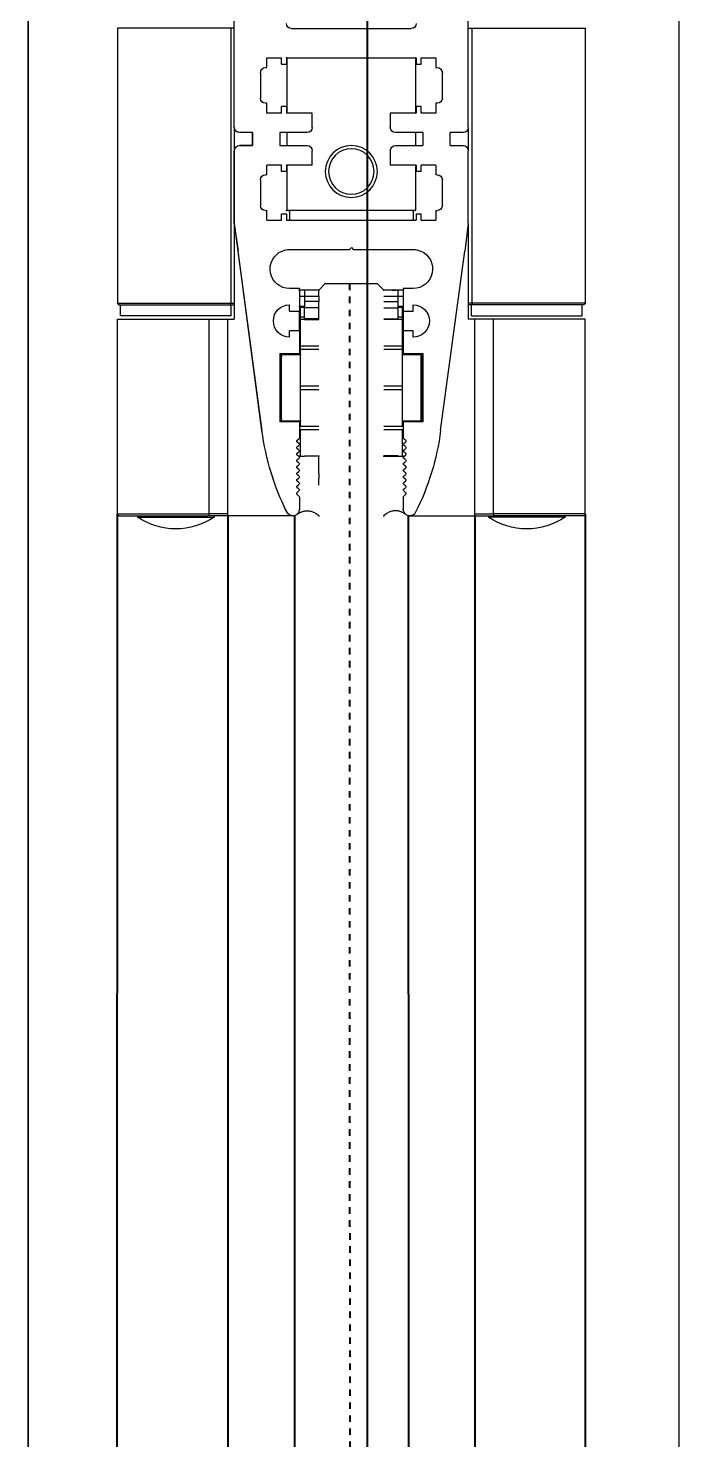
# Model space of a CAD drawing. Header units: millimetres. Extents: x 54215 to 67697, y 23496 to 56611.
# Drawn here: x 56037.4 to 56047.4, y 25723.37 to 25745.07 of the extents above; entities that cross this region are included whole.
import ezdxf

# ---------------------------------------------------------------- set-up
doc = ezdxf.new("R2010")
doc.units = ezdxf.units.MM
doc.linetypes.add('CENTER', pattern=[2, 1.25, -0.25, 0.25, -0.25])
doc.layers.add('- 0.25', color=43, linetype='Continuous', lineweight=25)
doc.layers.add('taş', color=253, linetype='Continuous', lineweight=40)
doc.layers.add('LEGNO', color=3, linetype='Continuous')

# ---------------------------------------------------------------- blocks, each defined once
blk = doc.blocks.new('sistemmm')
at = {"layer": '- 0.25'}
for p, q in [((11555.354, 23716.957), (11555.354, 23600.12)), ((11545.354, 23713.957), (11545.354, 23600.12))]:
    blk.add_line(p, q, dxfattribs=at)
at = {"layer": 'LEGNO'}
for p, q in [((11548.589, 23702.226), (11548.589, 23706.662)), ((11552.186, 23702.226), (11552.186, 23706.662)), ((11548.536, 23703.75), (11546.791, 23703.75)), ((11546.791, 23703.75), (11546.791, 23699.524)), ((11548.536, 23703.75), (11548.536, 23699.524)), ((11548.589, 23703.75), (11548.536, 23703.75)), ((11551.306, 23703.745), (11549.468, 23703.745)), ((11552.185, 23703.75), (11552.239, 23703.75)), ((11552.239, 23703.75), (11553.984, 23703.75)), ((11552.239, 23703.75), (11552.239, 23699.524)), ((11553.984, 23703.75), (11553.984, 23699.524)), ((11549.088, 23703.295), (11549.088, 23703.145)), ((11549.313, 23703.295), (11549.088, 23703.295)), ((11549.313, 23703.195), (11549.313, 23703.295)), ((11549.388, 23703.195), (11549.313, 23703.195)), ((11549.388, 23703.295), (11549.388, 23703.195)), ((11551.386, 23703.295), (11549.388, 23703.295)), ((11549.398, 23702.446), (11549.398, 23703.295)), ((11551.376, 23702.446), (11551.376, 23703.295)), ((11551.386, 23703.295), (11551.386, 23703.195)), ((11551.461, 23703.195), (11551.386, 23703.195)), ((11551.461, 23703.195), (11551.461, 23703.295)), ((11551.686, 23703.295), (11551.461, 23703.295)), ((11551.686, 23703.145), (11551.686, 23703.295)), ((11548.989, 23703.065), (11548.989, 23702.676)), ((11549.088, 23703.145), (11549.068, 23703.145)), ((11551.706, 23703.145), (11551.686, 23703.145)), ((11551.786, 23703.065), (11551.786, 23702.676)), ((11549.068, 23702.596), (11549.088, 23702.596)), ((11549.088, 23702.596), (11549.088, 23702.446)), ((11549.313, 23702.546), (11549.388, 23702.546)), ((11549.313, 23702.446), (11549.313, 23702.546)), ((11549.388, 23702.546), (11549.388, 23702.446)), ((11551.386, 23702.546), (11551.461, 23702.546)), ((11551.386, 23702.546), (11551.386, 23702.446)), ((11551.461, 23702.446), (11551.461, 23702.546)), ((11551.686, 23702.596), (11551.706, 23702.596)), ((11551.686, 23702.446), (11551.686, 23702.596)), ((11549.088, 23702.446), (11549.313, 23702.446)), ((11549.388, 23702.446), (11549.788, 23702.446)), ((11549.788, 23702.446), (11549.788, 23702.226)), ((11550.987, 23702.446), (11551.386, 23702.446)), ((11550.987, 23702.226), (11550.987, 23702.446)), ((11551.461, 23702.446), (11551.686, 23702.446)), ((11548.589, 23702.224), (11548.589, 23701.869)), ((11548.669, 23702.146), (11548.869, 23702.146)), ((11548.869, 23701.946), (11548.869, 23702.146)), ((11549.288, 23702.146), (11549.288, 23702.046)), ((11549.288, 23702.146), (11549.708, 23702.146)), ((11549.398, 23701.946), (11549.398, 23702.146)), ((11551.067, 23702.146), (11551.486, 23702.146)), ((11551.376, 23701.946), (11551.376, 23702.146)), ((11551.486, 23702.146), (11551.486, 23702.046)), ((11551.906, 23701.946), (11551.906, 23702.146)), ((11551.906, 23702.146), (11552.106, 23702.146)), ((11551.906, 23702.146), (11551.906, 23701.946)), ((11552.186, 23702.224), (11552.186, 23701.869)), ((11548.589, 23700.748), (11548.589, 23701.866)), ((11548.869, 23701.946), (11548.669, 23701.946)), ((11549.288, 23702.046), (11549.288, 23701.946)), ((11549.708, 23701.946), (11549.288, 23701.946)), ((11549.788, 23701.866), (11549.788, 23701.647)), ((11550.987, 23701.647), (11550.987, 23701.866)), ((11551.486, 23701.946), (11551.067, 23701.946)), ((11551.486, 23702.046), (11551.486, 23701.946)), ((11552.106, 23701.946), (11551.906, 23701.946)), ((11551.906, 23701.946), (11552.106, 23701.946)), ((11552.186, 23700.748), (11552.186, 23701.866)), ((11552.186, 23701.866), (11552.186, 23700.748)), ((11549.088, 23701.647), (11549.088, 23701.497)), ((11549.088, 23701.647), (11549.313, 23701.647)), ((11549.313, 23701.547), (11549.313, 23701.647)), ((11549.388, 23701.647), (11549.388, 23701.547)), ((11549.388, 23701.647), (11549.788, 23701.647)), ((11549.398, 23700.947), (11549.398, 23701.647)), ((11550.987, 23701.647), (11551.386, 23701.647)), ((11551.376, 23700.947), (11551.376, 23701.647)), ((11551.386, 23701.647), (11551.386, 23701.547)), ((11551.461, 23701.547), (11551.461, 23701.647)), ((11551.461, 23701.647), (11551.686, 23701.647)), ((11551.686, 23701.497), (11551.686, 23701.647)), ((11548.989, 23701.417), (11548.989, 23701.027)), ((11549.068, 23701.497), (11549.088, 23701.497)), ((11549.313, 23701.547), (11549.388, 23701.547)), ((11551.386, 23701.547), (11551.461, 23701.547)), ((11551.686, 23701.497), (11551.706, 23701.497)), ((11551.786, 23701.417), (11551.786, 23701.027)), ((11549.088, 23700.947), (11549.068, 23700.947)), ((11549.088, 23700.947), (11549.088, 23700.797)), ((11549.313, 23700.797), (11549.088, 23700.797)), ((11549.388, 23700.897), (11549.313, 23700.897)), ((11549.313, 23700.797), (11549.313, 23700.897)), ((11549.388, 23700.897), (11549.388, 23700.797)), ((11550.387, 23700.797), (11549.388, 23700.797)), ((11549.398, 23700.947), (11550.387, 23700.947)), ((11549.438, 23700.947), (11549.438, 23700.797)), ((11550.387, 23700.797), (11549.438, 23700.797)), ((11550.387, 23700.947), (11551.376, 23700.947)), ((11551.386, 23700.797), (11550.387, 23700.797)), ((11551.336, 23700.797), (11550.387, 23700.797)), ((11551.336, 23700.947), (11551.336, 23700.797)), ((11551.461, 23700.897), (11551.386, 23700.897)), ((11551.386, 23700.897), (11551.386, 23700.797)), ((11551.461, 23700.797), (11551.461, 23700.897)), ((11551.686, 23700.797), (11551.461, 23700.797)), ((11551.706, 23700.947), (11551.686, 23700.947)), ((11551.686, 23700.797), (11551.686, 23700.947)), ((11548.589, 23700.748), (11548.645, 23700.324)), ((11548.589, 23700.747), (11548.589, 23699.279)), ((11552.186, 23700.748), (11551.761, 23697.562)), ((11552.186, 23700.748), (11552.129, 23700.324)), ((11552.186, 23700.747), (11552.186, 23699.279)), ((11550.357, 23700.348), (11549.438, 23700.348)), ((11550.387, 23700.378), (11550.357, 23700.348)), ((11550.387, 23700.378), (11550.417, 23700.348)), ((11551.336, 23700.348), (11550.417, 23700.348)), ((11549.014, 23697.563), (11548.645, 23700.324)), ((11551.761, 23697.563), (11552.129, 23700.324)), ((11549.438, 23699.748), (11549.588, 23699.748)), ((11549.587, 23699.723), (11549.703, 23699.723)), ((11549.588, 23699.748), (11549.588, 23699.399)), ((11549.666, 23699.723), (11549.888, 23699.723)), ((11549.666, 23699.624), (11549.666, 23699.723)), ((11549.759, 23699.723), (11549.703, 23699.723)), ((11549.988, 23699.823), (11549.888, 23699.723)), ((11550.787, 23699.823), (11549.988, 23699.823)), ((11550.787, 23699.823), (11550.887, 23699.723)), ((11550.887, 23699.723), (11551.109, 23699.723)), ((11550.887, 23699.624), (11550.887, 23699.723)), ((11551.015, 23699.723), (11551.072, 23699.723)), ((11551.072, 23699.723), (11551.186, 23699.723)), ((11551.109, 23699.723), (11551.109, 23699.624)), ((11551.186, 23699.748), (11551.336, 23699.748)), ((11551.186, 23699.748), (11551.186, 23699.399)), ((11546.791, 23699.524), (11548.536, 23699.524)), ((11546.816, 23699.499), (11548.512, 23699.499)), ((11546.841, 23699.329), (11546.841, 23699.499)), ((11548.512, 23699.499), (11548.589, 23699.499)), ((11548.536, 23699.524), (11548.589, 23699.524)), ((11548.539, 23699.329), (11548.539, 23699.499)), ((11549.438, 23699.399), (11549.438, 23699.499)), ((11549.587, 23699.624), (11549.666, 23699.624)), ((11549.587, 23699.474), (11549.666, 23699.474)), ((11549.603, 23699.458), (11549.603, 23699.459)), ((11549.603, 23699.459), (11549.666, 23699.459)), ((11549.603, 23699.307), (11549.603, 23699.458)), ((11549.603, 23699.458), (11549.666, 23699.458)), ((11549.666, 23699.548), (11549.666, 23699.624)), ((11549.666, 23699.624), (11549.888, 23699.624)), ((11549.666, 23699.452), (11549.666, 23699.548)), ((11549.888, 23699.548), (11549.666, 23699.548)), ((11550.887, 23699.624), (11550.887, 23699.548)), ((11550.887, 23699.624), (11551.109, 23699.624)), ((11550.887, 23699.452), (11550.887, 23699.548)), ((11550.887, 23699.548), (11551.109, 23699.548)), ((11551.109, 23699.624), (11551.109, 23699.548)), ((11551.109, 23699.624), (11551.186, 23699.624)), ((11551.109, 23699.548), (11551.109, 23699.452)), ((11551.109, 23699.474), (11551.186, 23699.474)), ((11551.109, 23699.459), (11551.171, 23699.459)), ((11551.109, 23699.458), (11551.171, 23699.458)), ((11551.171, 23699.458), (11551.171, 23699.459)), ((11551.171, 23699.307), (11551.171, 23699.458)), ((11551.336, 23699.399), (11551.336, 23699.499)), ((11552.239, 23699.524), (11552.185, 23699.524)), ((11552.262, 23699.499), (11552.186, 23699.499)), ((11552.235, 23699.329), (11552.235, 23699.499)), ((11553.984, 23699.524), (11552.239, 23699.524)), ((11553.959, 23699.499), (11552.262, 23699.499)), ((11553.934, 23699.329), (11553.934, 23699.499)), ((11546.791, 23699.279), (11548.203, 23699.279)), ((11546.791, 23696.282), (11546.791, 23699.279)), ((11546.944, 23699.329), (11546.841, 23699.329)), ((11548.539, 23699.329), (11546.944, 23699.329)), ((11548.203, 23699.279), (11548.487, 23699.279)), ((11548.203, 23696.282), (11548.203, 23699.279)), ((11548.487, 23699.279), (11548.589, 23699.279)), ((11548.487, 23696.282), (11548.487, 23699.279)), ((11549.588, 23699.399), (11549.438, 23699.399)), ((11549.587, 23699.099), (11549.587, 23699.399)), ((11549.603, 23699.307), (11549.666, 23699.307)), ((11549.603, 23699.279), (11549.603, 23699.307)), ((11549.666, 23699.279), (11549.603, 23699.279)), ((11549.603, 23698.866), (11549.603, 23699.279)), ((11549.666, 23699.281), (11549.666, 23699.452)), ((11549.888, 23699.452), (11549.666, 23699.452)), ((11549.666, 23699.274), (11549.666, 23699.281)), ((11549.888, 23699.281), (11549.666, 23699.281)), ((11549.666, 23699.274), (11549.888, 23699.274)), ((11550.887, 23699.281), (11550.887, 23699.452)), ((11550.887, 23699.452), (11551.109, 23699.452)), ((11550.887, 23699.274), (11550.887, 23699.281)), ((11550.887, 23699.281), (11551.109, 23699.281)), ((11551.109, 23699.274), (11550.887, 23699.274)), ((11551.109, 23699.281), (11551.109, 23699.452)), ((11551.109, 23699.307), (11551.171, 23699.307)), ((11551.109, 23699.281), (11551.109, 23699.274)), ((11551.171, 23699.279), (11551.109, 23699.279)), ((11551.171, 23699.279), (11551.171, 23699.307)), ((11551.171, 23698.866), (11551.171, 23699.279)), ((11551.336, 23699.399), (11551.186, 23699.399)), ((11551.187, 23699.399), (11551.187, 23699.099)), ((11552.287, 23699.279), (11552.186, 23699.279)), ((11552.235, 23699.329), (11553.83, 23699.329)), ((11552.572, 23699.279), (11552.287, 23699.279)), ((11552.287, 23696.282), (11552.287, 23699.279)), ((11553.984, 23699.279), (11552.572, 23699.279)), ((11552.572, 23696.282), (11552.572, 23699.279)), ((11553.83, 23699.329), (11553.934, 23699.329)), ((11553.984, 23696.282), (11553.984, 23699.279)), ((11549.438, 23699.099), (11549.588, 23699.099)), ((11549.438, 23698.999), (11549.438, 23699.099)), ((11549.588, 23699.099), (11549.588, 23698.749)), ((11551.186, 23699.099), (11551.336, 23699.099)), ((11551.186, 23699.099), (11551.186, 23698.749)), ((11551.336, 23698.999), (11551.336, 23699.099)), ((11549.888, 23698.866), (11549.603, 23698.866)), ((11549.603, 23698.817), (11549.603, 23698.866)), ((11549.888, 23698.817), (11549.603, 23698.817)), ((11549.603, 23698.253), (11549.603, 23698.817)), ((11551.171, 23698.866), (11550.887, 23698.866)), ((11551.171, 23698.817), (11550.887, 23698.817)), ((11551.171, 23698.817), (11551.171, 23698.866)), ((11551.171, 23698.253), (11551.171, 23698.817)), ((11549.288, 23698.749), (11549.288, 23697.7)), ((11549.588, 23698.749), (11549.288, 23698.749)), ((11549.313, 23698.724), (11549.288, 23698.749)), ((11549.288, 23697.7), (11549.288, 23698.749)), ((11549.307, 23698.704), (11549.307, 23698.475)), ((11549.313, 23698.704), (11549.307, 23698.704)), ((11549.603, 23698.734), (11549.313, 23698.734)), ((11549.313, 23698.225), (11549.313, 23698.734)), ((11549.587, 23698.734), (11549.587, 23698.749)), ((11551.461, 23698.734), (11551.171, 23698.734)), ((11551.486, 23698.749), (11551.186, 23698.749)), ((11551.187, 23698.749), (11551.187, 23698.734)), ((11551.461, 23698.724), (11551.486, 23698.749)), ((11551.461, 23698.225), (11551.461, 23698.734)), ((11551.467, 23698.704), (11551.461, 23698.704)), ((11551.467, 23698.475), (11551.467, 23698.704)), ((11551.486, 23698.749), (11551.486, 23697.7)), ((11549.298, 23698.311), (11549.298, 23698.461)), ((11549.313, 23698.461), (11549.298, 23698.461)), ((11549.307, 23698.525), (11549.307, 23698.525)), ((11549.307, 23698.525), (11549.307, 23698.525)), ((11549.307, 23698.475), (11549.307, 23698.461)), ((11549.307, 23698.475), (11549.313, 23698.475)), ((11551.467, 23698.475), (11551.461, 23698.475)), ((11551.467, 23698.525), (11551.468, 23698.525)), ((11551.468, 23698.525), (11551.467, 23698.525)), ((11551.467, 23697.975), (11551.467, 23698.475)), ((11549.313, 23698.311), (11549.298, 23698.311)), ((11549.298, 23698.084), (11549.298, 23698.207)), ((11549.313, 23698.207), (11549.298, 23698.207)), ((11549.307, 23698.311), (11549.307, 23698.207)), ((11549.313, 23697.715), (11549.313, 23698.225)), ((11549.888, 23698.253), (11549.603, 23698.253)), ((11549.603, 23698.225), (11549.603, 23698.253)), ((11549.603, 23698.196), (11549.603, 23698.225)), ((11549.888, 23698.196), (11549.603, 23698.196)), ((11549.603, 23697.633), (11549.603, 23698.196)), ((11551.171, 23698.253), (11550.887, 23698.253)), ((11551.171, 23698.196), (11550.887, 23698.196)), ((11551.171, 23698.225), (11551.171, 23698.253)), ((11551.171, 23698.196), (11551.171, 23698.225)), ((11551.171, 23697.633), (11551.171, 23698.196)), ((11551.461, 23697.715), (11551.461, 23698.225)), ((11549.313, 23698.084), (11549.298, 23698.084)), ((11549.298, 23698.052), (11549.298, 23698.084)), ((11549.298, 23698.049), (11549.298, 23698.052)), ((11549.313, 23698.052), (11549.298, 23698.052)), ((11549.298, 23698.048), (11549.298, 23698.049)), ((11549.313, 23698.049), (11549.298, 23698.049)), ((11549.313, 23698.048), (11549.298, 23698.048)), ((11549.298, 23698.007), (11549.298, 23698.048)), ((11549.313, 23698.007), (11549.298, 23698.007)), ((11549.307, 23698.007), (11549.307, 23697.975)), ((11549.307, 23697.975), (11549.307, 23697.745)), ((11549.307, 23697.975), (11549.313, 23697.975)), ((11551.467, 23697.975), (11551.461, 23697.975)), ((11551.467, 23697.745), (11551.467, 23697.975)), ((11549.313, 23697.725), (11549.288, 23697.7)), ((11549.307, 23697.925), (11549.307, 23697.925)), ((11549.307, 23697.925), (11549.307, 23697.925)), ((11549.307, 23697.745), (11549.313, 23697.745)), ((11551.461, 23697.745), (11551.467, 23697.745)), ((11551.461, 23697.725), (11551.486, 23697.7)), ((11551.467, 23697.925), (11551.468, 23697.925)), ((11551.468, 23697.925), (11551.467, 23697.925)), ((11549.288, 23697.7), (11549.588, 23697.7)), ((11549.288, 23697.7), (11549.587, 23697.7)), ((11549.603, 23697.715), (11549.313, 23697.715)), ((11549.588, 23697.7), (11549.588, 23697.451)), ((11549.888, 23697.633), (11549.603, 23697.633)), ((11549.888, 23697.583), (11549.603, 23697.583)), ((11549.603, 23697.171), (11549.603, 23697.583)), ((11551.171, 23697.633), (11550.887, 23697.633)), ((11551.171, 23697.583), (11550.887, 23697.583)), ((11551.461, 23697.715), (11551.171, 23697.715)), ((11551.171, 23697.171), (11551.171, 23697.583)), ((11551.186, 23697.7), (11551.486, 23697.7)), ((11551.186, 23697.7), (11551.186, 23697.451)), ((11551.187, 23697.7), (11551.486, 23697.7)), ((11549.556, 23697.417), (11549.58, 23697.435)), ((11549.58, 23697.367), (11549.556, 23697.385)), ((11549.556, 23697.317), (11549.58, 23697.335)), ((11551.218, 23697.417), (11551.194, 23697.435)), ((11551.194, 23697.367), (11551.218, 23697.385)), ((11551.218, 23697.317), (11551.194, 23697.335)), ((11549.58, 23697.267), (11549.556, 23697.285)), ((11549.556, 23697.217), (11549.58, 23697.235)), ((11549.58, 23697.167), (11549.556, 23697.185)), ((11549.556, 23697.117), (11549.58, 23697.135)), ((11549.58, 23697.067), (11549.556, 23697.085)), ((11549.666, 23697.171), (11549.603, 23697.171)), ((11549.666, 23697.169), (11549.666, 23697.176)), ((11549.666, 23697.176), (11549.888, 23697.176)), ((11549.888, 23697.169), (11549.666, 23697.169)), ((11550.887, 23697.169), (11550.887, 23697.176)), ((11551.109, 23697.176), (11550.887, 23697.176)), ((11550.887, 23696.998), (11550.887, 23697.169)), ((11550.887, 23697.169), (11551.109, 23697.169)), ((11551.109, 23697.176), (11551.109, 23697.169)), ((11551.171, 23697.171), (11551.109, 23697.171)), ((11551.194, 23697.267), (11551.218, 23697.285)), ((11551.218, 23697.217), (11551.194, 23697.235)), ((11551.194, 23697.167), (11551.218, 23697.185)), ((11551.218, 23697.117), (11551.194, 23697.135)), ((11551.194, 23697.067), (11551.218, 23697.085)), ((11549.556, 23697.017), (11549.58, 23697.035)), ((11549.58, 23696.967), (11549.556, 23696.985)), ((11549.556, 23696.917), (11549.58, 23696.935)), ((11549.58, 23696.867), (11549.556, 23696.885)), ((11550.887, 23696.901), (11550.887, 23696.998)), ((11550.887, 23696.901), (11550.887, 23696.826)), ((11551.218, 23697.017), (11551.194, 23697.035)), ((11551.194, 23696.967), (11551.218, 23696.985)), ((11551.218, 23696.917), (11551.194, 23696.935)), ((11551.194, 23696.867), (11551.218, 23696.885)), ((11549.556, 23696.817), (11549.58, 23696.835)), ((11549.58, 23696.767), (11549.556, 23696.785)), ((11549.556, 23696.717), (11549.58, 23696.735)), ((11549.58, 23696.667), (11549.556, 23696.685)), ((11550.887, 23696.726), (11550.887, 23696.826)), ((11551.218, 23696.817), (11551.194, 23696.835)), ((11551.194, 23696.767), (11551.218, 23696.785)), ((11551.218, 23696.717), (11551.194, 23696.735)), ((11551.194, 23696.667), (11551.218, 23696.685)), ((11549.554, 23696.612), (11549.582, 23696.637)), ((11549.582, 23696.557), (11549.554, 23696.582)), ((11549.588, 23696.543), (11549.588, 23696.352)), ((11551.186, 23696.543), (11551.186, 23696.352)), ((11551.22, 23696.612), (11551.193, 23696.637)), ((11551.193, 23696.557), (11551.22, 23696.582)), ((11546.791, 23696.282), (11548.203, 23696.282)), ((11546.821, 23696.252), (11548.185, 23696.252)), ((11547.1, 23696.252), (11547.1, 23696.232)), ((11547.1, 23696.232), (11548.279, 23696.232)), ((11548.487, 23696.252), (11548.185, 23696.252)), ((11548.487, 23696.282), (11548.203, 23696.282)), ((11548.279, 23696.252), (11548.279, 23696.232)), ((11548.487, 23696.252), (11548.487, 23696.282)), ((11549.488, 23696.252), (11548.487, 23696.252)), ((11551.286, 23696.252), (11552.287, 23696.252)), ((11552.287, 23696.282), (11552.572, 23696.282)), ((11552.287, 23696.252), (11552.287, 23696.282)), ((11552.287, 23696.252), (11552.589, 23696.252)), ((11552.495, 23696.252), (11552.495, 23696.232)), ((11553.674, 23696.232), (11552.495, 23696.232)), ((11553.984, 23696.282), (11552.572, 23696.282)), ((11553.954, 23696.252), (11552.589, 23696.252)), ((11553.674, 23696.252), (11553.674, 23696.232))]:
    blk.add_line(p, q, dxfattribs=at)
for points in [[(11549.561, 23696.283), (11549.569, 23696.288), (11549.576, 23696.293), (11549.584, 23696.297), (11549.592, 23696.301), (11549.599, 23696.304), (11549.606, 23696.308), (11549.614, 23696.311), (11549.621, 23696.314), (11549.628, 23696.317), (11549.636, 23696.319), (11549.643, 23696.321), (11549.65, 23696.323), (11549.657, 23696.325), (11549.664, 23696.327), (11549.67, 23696.328), (11549.677, 23696.329), (11549.684, 23696.33), (11549.691, 23696.331), (11549.698, 23696.331), (11549.704, 23696.331), (11549.711, 23696.331), (11549.718, 23696.331), (11549.727, 23696.331), (11549.74, 23696.329), (11549.754, 23696.327), (11549.767, 23696.324), (11549.78, 23696.32), (11549.793, 23696.316), (11549.806, 23696.31), (11549.819, 23696.304), (11549.832, 23696.296), (11549.845, 23696.288), (11549.859, 23696.279), (11549.872, 23696.268), (11549.886, 23696.257), (11549.888, 23696.255)], [(11551.214, 23696.283), (11551.206, 23696.288), (11551.198, 23696.293), (11551.19, 23696.297), (11551.183, 23696.301), (11551.175, 23696.304), (11551.168, 23696.308), (11551.16, 23696.311), (11551.153, 23696.314), (11551.146, 23696.317), (11551.139, 23696.319), (11551.132, 23696.321), (11551.125, 23696.323), (11551.118, 23696.325), (11551.111, 23696.327), (11551.104, 23696.328), (11551.097, 23696.329), (11551.09, 23696.33), (11551.083, 23696.331), (11551.077, 23696.331), (11551.07, 23696.331), (11551.063, 23696.331), (11551.057, 23696.331), (11551.047, 23696.331), (11551.034, 23696.329), (11551.021, 23696.327), (11551.008, 23696.324), (11550.995, 23696.32), (11550.982, 23696.316), (11550.969, 23696.31), (11550.955, 23696.304), (11550.942, 23696.296), (11550.929, 23696.288), (11550.915, 23696.279), (11550.902, 23696.268), (11550.888, 23696.257), (11550.887, 23696.255)]]:
    blk.add_lwpolyline(points, dxfattribs=at)
for radius in [0.4, 0.35]:
    blk.add_circle((11550.387, 23701.547), radius, dxfattribs=at)
for centre, radius, start, end in [((11549.468, 23703.825), 0.0799, 180, 270), ((11551.306, 23703.825), 0.0799, 270, 0), ((11549.068, 23703.065), 0.0799, 90, 180), ((11551.706, 23703.065), 0.0799, 0, 90), ((11549.068, 23702.676), 0.0799, 180, 270), ((11551.706, 23702.676), 0.0799, 270, 0), ((11548.669, 23702.226), 0.0799, 180, 270), ((11549.708, 23702.226), 0.0799, 270, 0), ((11551.067, 23702.226), 0.0799, 180, 270), ((11552.106, 23702.226), 0.0799, 270, 0), ((11548.669, 23701.866), 0.0799, 90, 180), ((11549.708, 23701.866), 0.0799, 0, 90), ((11551.067, 23701.866), 0.0799, 90, 180), ((11552.106, 23701.866), 0.0799, 0, 90), ((11552.106, 23701.866), 0.0799, 0, 90), ((11549.068, 23701.417), 0.0799, 90, 180), ((11551.706, 23701.417), 0.0799, 0, 90), ((11549.068, 23701.027), 0.0799, 180, 270), ((11551.706, 23701.027), 0.0799, 270, 0), ((11549.438, 23700.048), 0.3, 90, 112.9243), ((11551.336, 23700.048), 0.3, 67.0757, 90), ((11549.438, 23700.048), 0.3, 112.9243, 270), ((11551.336, 23700.048), 0.3, 270, 67.0757), ((11546.816, 23699.524), 0.025, 181.8, 268.2), ((11549.438, 23699.249), 0.25, 90, 270), ((11551.336, 23699.249), 0.25, 270, 90), ((11553.959, 23699.524), 0.025, 271.8, 358.2), ((11552.975, 23698.091), 3.996, 187.5946, 206.509), ((11547.8, 23698.091), 3.996, 333.491, 352.4054), ((11547.8, 23698.09), 3.996, 333.5028, 352.4065), ((11549.568, 23697.401), 0.02, 126.8699, 233.1301), ((11549.568, 23697.301), 0.02, 126.8699, 233.1301), ((11549.568, 23697.451), 0.02, 306.8699, 0), ((11549.568, 23697.351), 0.02, 306.8699, 53.1301), ((11551.206, 23697.451), 0.02, 180, 233.1301), ((11551.206, 23697.351), 0.02, 126.8699, 233.1301), ((11551.206, 23697.401), 0.02, 306.8699, 53.1301), ((11551.206, 23697.301), 0.02, 306.8699, 53.1301), ((11549.568, 23697.201), 0.02, 126.8699, 233.1301), ((11549.568, 23697.101), 0.02, 126.8699, 233.1301), ((11549.568, 23697.251), 0.02, 306.8699, 53.1301), ((11549.568, 23697.151), 0.02, 306.8699, 53.1301), ((11551.206, 23697.251), 0.02, 126.8699, 233.1301), ((11551.206, 23697.151), 0.02, 126.8699, 233.1301), ((11551.206, 23697.201), 0.02, 306.8699, 53.1301), ((11551.206, 23697.101), 0.02, 306.8699, 53.1301), ((11549.568, 23697.001), 0.02, 126.8699, 233.1301), ((11549.568, 23696.901), 0.02, 126.8699, 233.1301), ((11549.568, 23697.051), 0.02, 306.8699, 53.1301), ((11549.568, 23696.951), 0.02, 306.8699, 53.1301), ((11549.568, 23696.851), 0.02, 306.8699, 53.1301), ((11551.206, 23697.051), 0.02, 126.8699, 233.1301), ((11551.206, 23696.951), 0.02, 126.8699, 233.1301), ((11551.206, 23696.851), 0.02, 126.8699, 233.1301), ((11551.206, 23697.001), 0.02, 306.8699, 53.1301), ((11551.206, 23696.901), 0.02, 306.8699, 53.1301), ((11549.568, 23696.801), 0.02, 126.8699, 233.1301), ((11549.568, 23696.701), 0.02, 126.8699, 233.1301), ((11549.568, 23696.751), 0.02, 306.8699, 53.1301), ((11549.568, 23696.651), 0.02, 312.6502, 53.1301), ((11551.206, 23696.751), 0.02, 126.8699, 233.1301), ((11551.206, 23696.651), 0.02, 126.8699, 227.3498), ((11551.206, 23696.801), 0.02, 306.8699, 53.1301), ((11551.206, 23696.701), 0.02, 306.8699, 53.1301), ((11549.568, 23696.597), 0.02, 132.6502, 227.3498), ((11549.568, 23696.543), 0.02, 0, 47.3498), ((11551.206, 23696.543), 0.02, 132.6502, 180), ((11551.206, 23696.597), 0.02, 312.6502, 47.3498), ((11546.821, 23696.282), 0.0301, 182.1227, 269.7023), ((11547.69, 23697.108), 1.056, 236.0677, 270), ((11547.69, 23697.108), 1.056, 270, 303.9323), ((11549.488, 23696.352), 0.0999, 206.509, 0), ((11551.286, 23696.352), 0.0999, 180, 333.491), ((11553.085, 23697.108), 1.056, 236.0677, 270), ((11553.085, 23697.108), 1.056, 270, 303.9323), ((11553.954, 23696.282), 0.0301, 270.2977, 357.8773)]:
    blk.add_arc(centre, radius, start, end, dxfattribs=at)
for centre, major_axis, ratio in [((11548.512, 23699.524), (0, 0.025), 0.940683), ((11548.185, 23696.282), (0, 0.03), 0.570311)]:
    blk.add_ellipse(centre, major_axis=major_axis, ratio=ratio, start_param=3.141593, end_param=4.712389, dxfattribs=at)
at = {"layer": 'LEGNO', "extrusion": (0, 0, -1)}
for centre, major_axis, ratio in [((11552.262, 23699.524), (0, 0.025), 0.940683), ((11552.589, 23696.282), (0, 0.03), 0.570311)]:
    blk.add_ellipse(centre, major_axis=major_axis, ratio=ratio, start_param=3.141593, end_param=4.712389, dxfattribs=at)
at = {"layer": 'LEGNO'}
for p in [(11549.408, 23703.295), (11551.386, 23703.295), (11549.408, 23700.947), (11549.448, 23700.947), (11549.448, 23700.798), (11551.341, 23700.798), (11551.346, 23700.947), (11551.386, 23700.947), (11549.587, 23699.724), (11549.888, 23699.724), (11550.887, 23699.724), (11551.187, 23699.724), (11549.588, 23699.474), (11549.603, 23699.459), (11549.666, 23699.474), (11549.666, 23699.459), (11551.108, 23699.474), (11551.108, 23699.459), (11551.171, 23699.459), (11551.186, 23699.474), (11549.307, 23698.704), (11549.313, 23698.734), (11549.313, 23698.704), (11549.603, 23698.734), (11551.171, 23698.734), (11551.461, 23698.734), (11551.461, 23698.704), (11551.467, 23698.704), (11549.307, 23697.745), (11549.313, 23697.745), (11551.461, 23697.745), (11551.467, 23697.745), (11549.313, 23697.715), (11549.603, 23697.715), (11551.171, 23697.715), (11551.461, 23697.715), (11549.588, 23697.169), (11549.603, 23697.171), (11549.888, 23697.169), (11550.887, 23697.169), (11550.887, 23697.169), (11551.171, 23697.171), (11551.186, 23697.169), (11549.561, 23696.283), (11549.588, 23696.352), (11549.888, 23696.255), (11550.887, 23696.255), (11551.186, 23696.352), (11551.186, 23696.352), (11551.214, 23696.283)]:
    blk.add_point(p, dxfattribs=at)
at = {"layer": 'taş', "color": 7}
blk.add_line((11550.137, 23608.028), (11550.137, 23719.139), dxfattribs=at)
at = {"layer": 'taş', "color": 7, "linetype": 'CENTER', "ltscale": 0.062}
blk.add_line((11550.417, 23699.823), (11550.387, 23596.32), dxfattribs=at)
at = {"layer": 'taş'}
for p, q in [((11546.791, 23696.281), (11546.786, 23611.569)), ((11548.487, 23696.252), (11548.487, 23611.599)), ((11549.511, 23696.254), (11549.506, 23611.597)), ((11551.263, 23696.254), (11551.258, 23611.597)), ((11552.287, 23696.252), (11552.272, 23611.599)), ((11553.989, 23611.57), (11553.984, 23696.281))]:
    blk.add_line(p, q, dxfattribs=at)

msp = doc.modelspace()

# ---------------------------------------------------------------- linework, layer by layer
at = {"layer": '- 0.25'}
for p, q in [((56037.401, 25758.278), (56037.401, 25641.441)), ((56047.401, 25758.278), (56047.401, 25641.441))]:
    msp.add_line(p, q, dxfattribs=at)
msp.add_line((56037.401, 25641.441), (56037.401, 25819.778))

# ---------------------------------------------------------------- block references
at = {"xscale": -1}
msp.add_blockref('sistemmm', (67592.755, 2041.321), dxfattribs=at)

doc.saveas('drawing.dxf')
